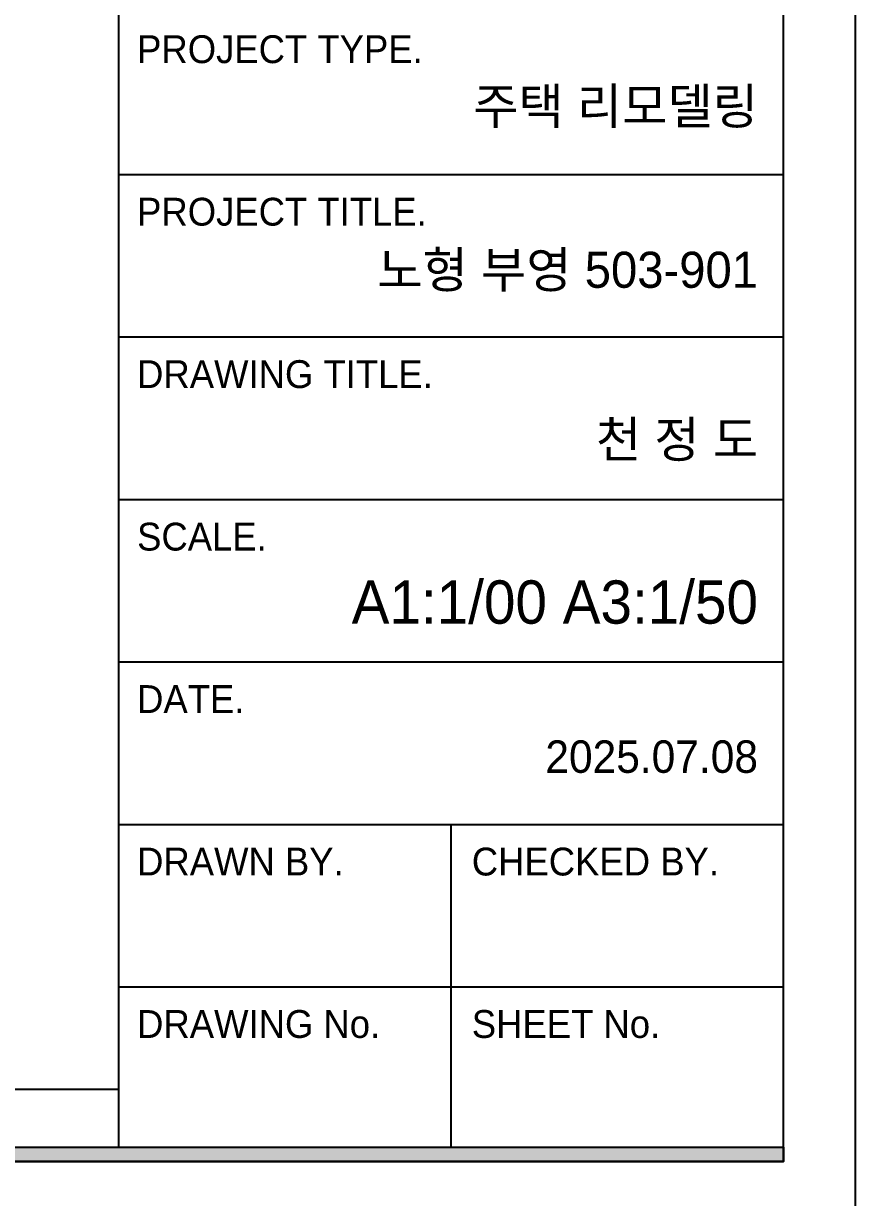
# Model space of a CAD drawing. Header units: millimetres. Extents: x 0 to 460316, y -63250 to 103204.
# Drawn here: x 201470 to 204351, y 40689 to 44758 of the extents above; entities that cross this region are included whole.
import ezdxf
from ezdxf.enums import TextEntityAlignment as Align

# ---------------------------------------------------------------- set-up
doc = ezdxf.new("R2010")
doc.units = ezdxf.units.MM
doc.header["$LTSCALE"] = 25
doc.layers.add('F-SYM', color=7, linetype='Continuous')
doc.layers.add('FORM(YOURNAME)-11', color=1, linetype='Continuous')
doc.styles.add('YOURNAME', font='HY울릉도M.TTF')

# ---------------------------------------------------------------- blocks, each defined once
blk = doc.blocks.new('FORM-PLAN')
at = {"layer": 'FORM(YOURNAME)-11'}
h = blk.add_hatch(color=256, dxfattribs=at)
h.dxf.hatch_style = 1
h.paths.add_polyline_path([(-71444, 55115), (10556, 55115), (10556, 54915), (-71444, 54915)])
h.paths.add_polyline_path([(-71444, -2085), (10556, -2085), (10556, -2285), (-71444, -2285)])
at = {"layer": 'Defpoints', "color": 158}
for p, q in [((1346, 54915), (1346, -2085)), ((1346, -1285), (-71444, -1285))]:
    blk.add_line(p, q, dxfattribs=at)
blk.add_lwpolyline([(-71444, -2285), (10556, -2285), (10556, 55115), (-71444, 55115)], close=True, dxfattribs=at)
at = {"layer": 'FORM(YOURNAME)-11', "color": 14}
for p, q in [((1346, 11398), (10556, 11398)), ((1346, 9146), (10556, 9146)), ((1346, 6893), (10556, 6893)), ((1346, 4641), (10556, 4641)), ((1346, 2388), (10556, 2388)), ((5951, 2388), (5951, -2085)), ((1346, 136), (10556, 136))]:
    blk.add_line(p, q, dxfattribs=at)
at = {"layer": 'FORM(YOURNAME)-11', "color": 250}
blk.add_lwpolyline([(-72444, -3285), (11556, -3285), (11556, 56115), (-72444, 56115)], close=True, dxfattribs=at)
at = {"layer": 'FORM(YOURNAME)-11'}
blk.add_lwpolyline([(-71444, -2085), (10556, -2085), (10556, -2285), (-71444, -2285)], close=True, dxfattribs=at)
at = {"layer": 'FORM(YOURNAME)-11', "color": 14, "style": 'YOURNAME'}
for s, height, p in [('PROJECT TYPE.', 386.14, (1603, 13136)), ('PROJECT TITLE.', 386.14, (1603, 10883)), ('DRAWING TITLE.', 386.14, (1603, 8631)), ('SCALE.', 386.1, (1603, 6378)), ('DATE.', 386.1, (1603, 4126)), ('DRAWN BY.', 386.1, (1603, 1873)), ('CHECKED BY.', 386.14, (6240, 1873)), ('DRAWING No.', 386.14, (1603, -379)), ('SHEET No.', 386.1, (6240, -379))]:
    blk.add_text(s, height=height, dxfattribs=at).set_placement(p, align=Align.MIDDLE_LEFT)
at = {"layer": 'FORM(YOURNAME)-11', "color": 3, "style": 'YOURNAME'}
for tag, height, p in [('1', 450, (9905, 18188)), ('2', 450, (9905, 17544)), ('3', 450, (9905, 16257)), ('4', 450, (9905, 14326)), ('5', 515, (9905, 12009)), ('6', 515, (9905, 9757)), ('7', 515, (9905, 7504)), ('8', 515, (9905, 5252)), ('9', 515, (9905, 2999)), ('10', 515, (5655, 811)), ('11', 515, (9905, 747)), ('12', 515, (5655, -1441)), ('13', 515, (9905, -1441))]:
    blk.add_attdef(tag, text='', height=height, dxfattribs=at).set_placement(p, align=Align.MIDDLE_RIGHT)

msp = doc.modelspace()

# ---------------------------------------------------------------- block references
at = {"layer": 'F-SYM'}
ref = msp.add_blockref('FORM-PLAN', (201462.45, 41384.91), dxfattribs=dict(at, xscale=0.2500000000000001, yscale=0.2500000000000001, zscale=0.2500000000000001))
ref.add_attrib('5', '주택 리모델링', dxfattribs={"layer": 'FORM(YOURNAME)-11', "color": 3, "height": 125, "style": 'YOURNAME'}).set_placement((204013.72, 44471.64), align=Align.MIDDLE_RIGHT)
ref.add_attrib('6', '노형 부영 503-901', dxfattribs={"layer": 'FORM(YOURNAME)-11', "color": 3, "height": 125, "style": 'YOURNAME'}).set_placement((204013.72, 43904.35), align=Align.MIDDLE_RIGHT)
ref.add_attrib('7', '천 정 도', dxfattribs={"layer": 'FORM(YOURNAME)-11', "color": 3, "height": 125, "style": 'YOURNAME'}).set_placement((204013.72, 43316.49), align=Align.MIDDLE_RIGHT)
ref.add_attrib('8', 'A1:1/00 A3:1/50', dxfattribs={"layer": 'FORM(YOURNAME)-11', "color": 3, "height": 150, "style": 'YOURNAME'}).set_placement((204013.72, 42752.67), align=Align.MIDDLE_RIGHT)
ref.add_attrib('9', '2025.07.08', dxfattribs={"layer": 'FORM(YOURNAME)-11', "color": 3, "height": 112.5, "style": 'YOURNAME'}).set_placement((204013.72, 42216.92), align=Align.MIDDLE_RIGHT)

doc.saveas('drawing.dxf')
